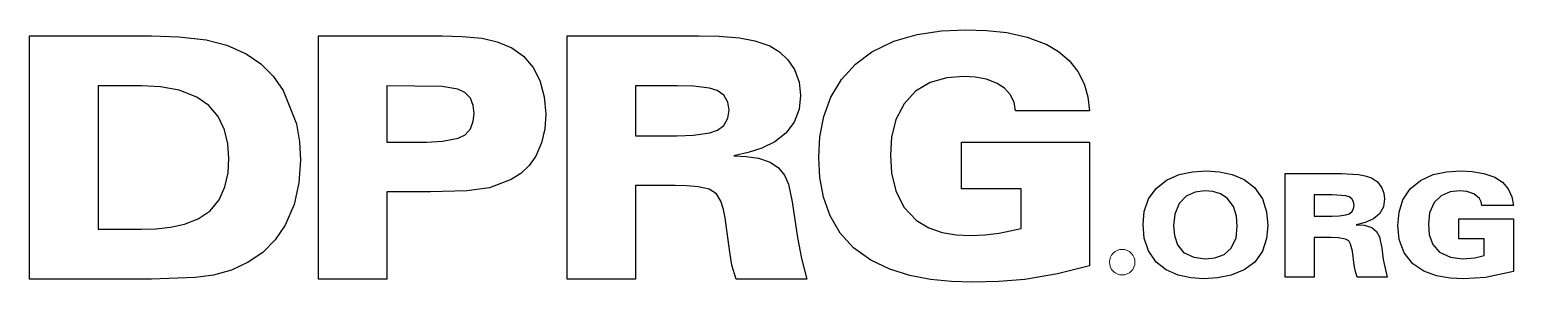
# Model space of a CAD drawing. Extents: x 0.2 to 11.8, y 0.1 to 2.
import ezdxf

# ---------------------------------------------------------------- set-up
doc = ezdxf.new("R2010")
doc.units = 0
doc.header["$MEASUREMENT"] = 0
doc.layers.add('etch', color=4, linetype='Continuous')
doc.layers.add('holes', color=1, linetype='Continuous')

msp = doc.modelspace()

# ---------------------------------------------------------------- linework, layer by layer
at = {"layer": 'etch', "linetype": 'Continuous', "flags": 128}
for points in [[(1.06, 0.464), (1.174, 0.468), (1.287, 0.48), (1.398, 0.504), (1.504, 0.545), (1.598, 0.609), (1.669, 0.695), (1.714, 0.796), (1.738, 0.906), (1.745, 1.017), (1.737, 1.131), (1.711, 1.242), (1.662, 1.345), (1.589, 1.432), (1.495, 1.497), (1.356, 1.551), (1.209, 1.578), (1.06, 1.585), (0.721, 1.585), (0.721, 0.464)], [(3.664, 1.37), (3.658, 1.431), (3.636, 1.489), (3.593, 1.533), (3.537, 1.559), (3.415, 1.58), (2.982, 1.585), (2.982, 1.146), (3.291, 1.146), (3.416, 1.152), (3.539, 1.175), (3.595, 1.203), (3.636, 1.249), (3.658, 1.308)], [(5.255, 1.195), (5.383, 1.199), (5.509, 1.217), (5.569, 1.238), (5.62, 1.276), (5.651, 1.332), (5.66, 1.395), (5.651, 1.457), (5.62, 1.512), (5.568, 1.548), (5.508, 1.566), (5.382, 1.582), (5.255, 1.585), (4.929, 1.585), (4.929, 1.195)], [(10.381, 0.567), (10.435, 0.568), (10.489, 0.576), (10.515, 0.585), (10.536, 0.601), (10.549, 0.625), (10.553, 0.652), (10.549, 0.678), (10.536, 0.702), (10.514, 0.717), (10.488, 0.725), (10.381, 0.733), (10.241, 0.733), (10.241, 0.567)]]:
    msp.add_lwpolyline(points, close=True, dxfattribs=at)
at = {"layer": 'etch', "linetype": 'Continuous'}
msp.add_lwpolyline([(9.639, 0.487), (9.632, 0.566), (9.608, 0.643), (9.56, 0.706), (9.508, 0.741), (9.448, 0.759), (9.385, 0.764), (9.308, 0.755), (9.238, 0.722), (9.185, 0.666), (9.15, 0.582), (9.14, 0.491), (9.147, 0.415), (9.17, 0.343), (9.218, 0.284), (9.298, 0.245), (9.387, 0.234), (9.463, 0.241), (9.535, 0.267), (9.592, 0.316), (9.629, 0.397)], close=True, dxfattribs=at)
at = {"layer": 'holes', "linetype": 'Continuous', "flags": 128}
for points in [[(1.881, 1.834), (1.994, 1.757), (2.091, 1.661), (2.17, 1.548), (2.273, 1.288), (2.297, 1.147), (2.305, 1.003), (2.293, 0.828), (2.255, 0.657), (2.185, 0.496), (2.107, 0.382), (2.01, 0.284), (1.896, 0.206), (1.764, 0.145), (1.625, 0.106), (1.481, 0.087), (1.14, 0.074), (0.185, 0.074), (0.185, 1.975), (1.14, 1.975), (1.353, 1.969), (1.566, 1.945), (1.728, 1.903)], [(2.982, 0.757), (2.982, 0.074), (2.446, 0.074), (2.446, 1.975), (3.414, 1.975), (3.571, 1.971), (3.727, 1.957), (3.846, 1.93), (3.96, 1.882), (4.052, 1.816), (4.126, 1.729), (4.179, 1.628), (4.214, 1.498), (4.225, 1.364), (4.217, 1.25), (4.192, 1.139), (4.147, 1.035), (4.095, 0.962), (4.031, 0.9), (3.955, 0.852), (3.786, 0.789), (3.608, 0.764), (3.324, 0.757)], [(5.669, 0.27), (5.666, 0.286), (5.629, 0.553), (5.617, 0.619), (5.596, 0.683), (5.561, 0.741), (5.505, 0.777), (5.418, 0.796), (5.329, 0.803), (5.239, 0.805), (4.929, 0.805), (4.929, 0.074), (4.393, 0.074), (4.393, 1.975), (5.427, 1.975), (5.584, 1.972), (5.741, 1.961), (5.862, 1.938), (5.979, 1.897), (6.056, 1.85), (6.121, 1.789), (6.172, 1.714), (6.209, 1.615), (6.22, 1.51), (6.209, 1.402), (6.17, 1.3), (6.105, 1.214), (6.019, 1.148), (5.917, 1.097), (5.809, 1.063), (5.697, 1.039), (5.795, 1.034), (5.891, 1.019), (5.983, 0.988), (6.047, 0.945), (6.095, 0.886), (6.126, 0.816), (6.154, 0.678), (6.175, 0.538), (6.196, 0.399), (6.227, 0.235), (6.269, 0.074), (5.715, 0.074), (5.683, 0.183)], [(7.479, 1.146), (8.483, 1.146), (8.483, 0.179), (8.231, 0.115), (7.975, 0.073), (7.771, 0.056), (7.567, 0.05), (7.402, 0.055), (7.238, 0.072), (7.075, 0.103), (6.918, 0.152), (6.769, 0.223), (6.635, 0.32), (6.531, 0.435), (6.452, 0.57), (6.4, 0.716), (6.372, 0.869), (6.364, 1.025), (6.372, 1.186), (6.403, 1.345), (6.458, 1.497), (6.541, 1.635), (6.65, 1.755), (6.779, 1.851), (6.95, 1.934), (7.133, 1.987), (7.322, 2.015), (7.512, 2.024), (7.675, 2.018), (7.836, 2.001), (7.995, 1.966), (8.147, 1.908), (8.24, 1.853), (8.323, 1.783), (8.39, 1.698), (8.439, 1.602), (8.469, 1.498), (8.483, 1.39), (7.903, 1.39), (7.892, 1.457), (7.862, 1.517), (7.816, 1.566), (7.76, 1.604), (7.676, 1.637), (7.587, 1.653), (7.497, 1.658), (7.364, 1.648), (7.235, 1.611), (7.12, 1.543), (7.03, 1.445), (6.966, 1.321), (6.933, 1.185), (6.924, 1.045), (6.933, 0.903), (6.965, 0.764), (7.029, 0.637), (7.127, 0.534), (7.223, 0.476), (7.329, 0.44), (7.439, 0.421), (7.551, 0.416), (7.663, 0.42), (7.775, 0.434), (7.947, 0.47), (7.947, 0.781), (7.479, 0.781)]]:
    msp.add_lwpolyline(points, close=True, dxfattribs=at)
at = {"layer": 'holes', "linetype": 'Continuous'}
for points in [[(9.878, 0.494), (9.868, 0.391), (9.835, 0.292), (9.775, 0.208), (9.692, 0.146), (9.591, 0.105), (9.484, 0.084), (9.375, 0.078), (9.274, 0.084), (9.175, 0.105), (9.082, 0.146), (9.003, 0.208), (8.943, 0.296), (8.911, 0.396), (8.901, 0.502), (8.911, 0.604), (8.945, 0.701), (9.005, 0.784), (9.085, 0.848), (9.184, 0.891), (9.289, 0.913), (9.397, 0.92), (9.499, 0.914), (9.599, 0.893), (9.693, 0.853), (9.774, 0.79), (9.835, 0.702), (9.868, 0.601)], [(10.241, 0.089), (10.013, 0.089), (10.013, 0.899), (10.454, 0.899), (10.588, 0.893), (10.639, 0.883), (10.689, 0.866), (10.737, 0.834), (10.771, 0.788), (10.787, 0.746), (10.792, 0.701), (10.783, 0.64), (10.753, 0.586), (10.706, 0.546), (10.64, 0.517), (10.569, 0.5), (10.631, 0.496), (10.691, 0.478), (10.729, 0.448), (10.752, 0.405), (10.769, 0.316), (10.782, 0.227), (10.813, 0.089), (10.577, 0.089), (10.563, 0.135), (10.557, 0.172), (10.556, 0.179), (10.555, 0.185), (10.54, 0.293), (10.526, 0.348), (10.511, 0.373), (10.487, 0.388), (10.431, 0.398), (10.374, 0.4), (10.241, 0.4)], [(11.571, 0.258), (11.571, 0.39), (11.372, 0.39), (11.372, 0.546), (11.8, 0.546), (11.8, 0.134), (11.583, 0.088), (11.409, 0.078), (11.304, 0.083), (11.199, 0.101), (11.1, 0.136), (11.012, 0.194), (10.944, 0.28), (10.906, 0.384), (10.896, 0.494), (10.905, 0.597), (10.936, 0.695), (10.993, 0.781), (11.073, 0.846), (11.172, 0.891), (11.277, 0.913), (11.386, 0.92), (11.478, 0.916), (11.569, 0.901), (11.656, 0.871), (11.714, 0.833), (11.76, 0.781), (11.788, 0.718), (11.8, 0.65), (11.552, 0.65), (11.548, 0.678), (11.535, 0.704), (11.491, 0.741), (11.437, 0.759), (11.379, 0.764), (11.304, 0.756), (11.234, 0.726), (11.18, 0.673), (11.144, 0.592), (11.135, 0.503), (11.142, 0.422), (11.169, 0.346), (11.221, 0.285), (11.307, 0.245), (11.402, 0.234), (11.498, 0.242)]]:
    msp.add_lwpolyline(points, close=True, dxfattribs=at)
at = {"layer": 'holes', "linetype": 'Continuous', "lineweight": 0}
msp.add_circle((8.738, 0.207), 0.1, dxfattribs=at)

doc.saveas('drawing.dxf')
